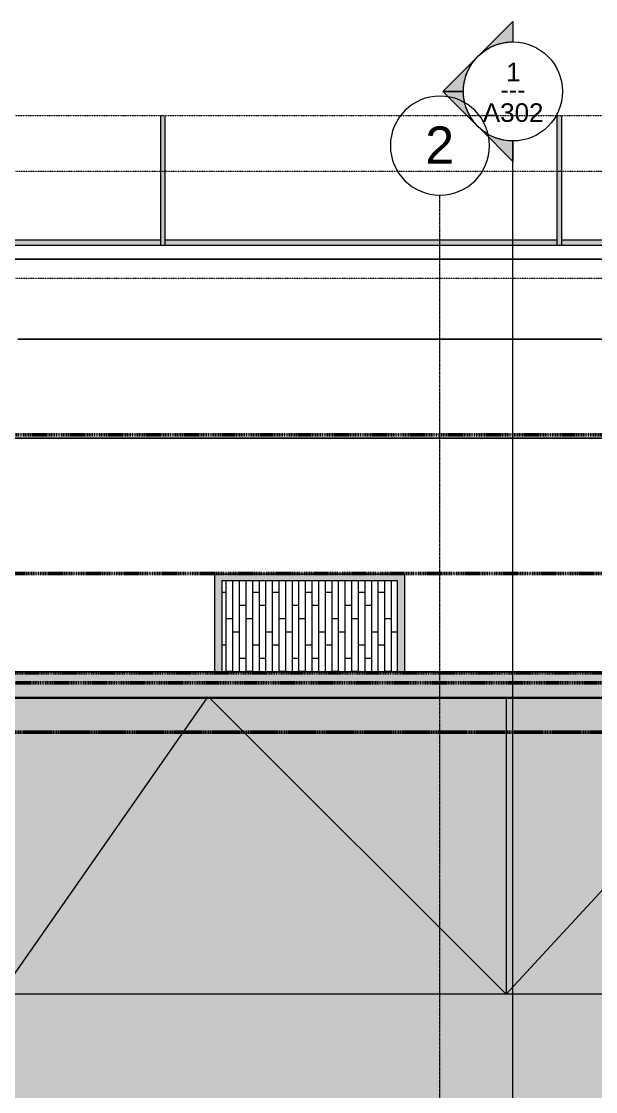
# Model space of a CAD drawing. Header units: inches. Extents: x -4254 to -1719, y 9514 to 12654.
# Drawn here: x -3408 to -3060, y 11871 to 12519 of the extents above; entities that cross this region are included whole.
import ezdxf

# ---------------------------------------------------------------- set-up
doc = ezdxf.new("R2010")
doc.units = ezdxf.units.IN
doc.header["$MEASUREMENT"] = 0
for name, pattern in [('Aligning Line 1_8_', [0.25, 0.125, -0.125]), ('Double Dash 3_8_', [1, 0.375, -0.125, 0.125, -0.125, 0.125, -0.125]), ('Grid Line 1_2_', [0.875, 0.5, -0.125, 0.125, -0.125])]:
    doc.linetypes.add(name, pattern=pattern)
for name, color, linetype, lineweight in [('0-1', 7, 'Continuous', 5), ('0-2', 7, 'Continuous', 9), ('0-3', 147, 'Aligning Line 1_8_', 9), ('A-FLOR-PATT-2', 251, 'Continuous', 9), ('A-ROOF', 132, 'Continuous', 13), ('A-ROOF-1', 8, 'Continuous', 5), ('A-ROOF-2', 132, 'Continuous', 5), ('A-WALL', 113, 'Continuous', 13), ('A-WALL-1', 113, 'Continuous', 5), ('C-PRKG-1', 55, 'Continuous', 9), ('C-PRKG-2', 7, 'Continuous', 9), ('C-PROP-LINE', 91, 'Double Dash 3_8_', 50), ('C-PROP-LINE-1', 130, 'Double Dash 3_8_', 50), ('C-TOPO', 7, 'Continuous', 9), ('G-ANNO-SYMB-1', 147, 'Aligning Line 1_8_', 9), ('G-ANNO-SYMB-2', 111, 'Continuous', 9), ('S-GRID-1', 1, 'Grid Line 1_2_', 9), ('S-GRID-IDEN', 1, 'Continuous', 9)]:
    doc.layers.add(name, color=color, linetype=linetype, lineweight=lineweight)
doc.styles.add('Arial', font='arial.ttf', dxfattribs={"height": 11.25})
doc.styles.add('Arial_1', font='arial.ttf', dxfattribs={"height": 22.5})
doc.styles.add('Century Gothic_1', font='ufonts.com_century-gothic.ttf', dxfattribs={"height": 11.25})

# ---------------------------------------------------------------- blocks, each defined once
blk = doc.blocks.new('Parking_Stall_Multiple2 - street parking-1355854-FLOOR PLAN - ROOF')
at = {"layer": 'C-PRKG-1'}
h = blk.add_hatch(color=256, dxfattribs=at)
h.paths.add_polyline_path([(0, -480), (0.04, -482.96), (1.5, -481.5), (3, -483), (78.26, -483), (78.26, -481.07), (61.5, -481.5), (3, -480), (3, -243), (1.5, -241.5), (0.04, -242.96), (0, -240), (0, -458.15)], flags=0)
h.paths.add_polyline_path([(3, -240), (61.5, -241.5), (78.26, -241.07), (78.26, -240), (23.04, -240)], flags=0)
h = blk.add_hatch(color=256, dxfattribs=at)
h.paths.add_polyline_path([(0, -541.94), (0, -723), (1.5, -721.5), (3, -723), (78.26, -723), (78.26, -721.07), (61.5, -721.5), (3, -720), (3, -483), (1.5, -481.5), (0.04, -482.96), (0, -480), (0, -531.42)], flags=0)
h.paths.add_polyline_path([(3, -480), (61.5, -481.5), (78.26, -481.07), (78.26, -480), (27.28, -480)], flags=0)
h = blk.add_hatch(color=256, dxfattribs=at)
h.paths.add_polyline_path([(0, -879.63), (0, -963), (1.5, -961.5), (3, -963), (78.26, -963), (78.26, -961.07), (61.5, -961.5), (3, -959.95), (3, -723), (1.5, -721.5), (0, -723), (0, -861.64)], flags=0)
h.paths.add_polyline_path([(3, -720), (61.5, -721.5), (78.26, -721.07), (78.26, -720)], flags=0)
at = {"layer": 'C-PRKG-2'}
for p, q in [((0, -240), (0, -483)), ((3, -480), (3, -243)), ((78.26, -480), (0, -480)), ((0, -480), (0, -723)), ((0, -483), (78.26, -483)), ((78.26, -480), (3, -480)), ((3, -720), (3, -483)), ((3, -483), (78.26, -483)), ((78.26, -720), (0, -720)), ((0, -720), (0, -963)), ((0, -723), (78.26, -723)), ((78.26, -720), (3, -720)), ((3, -960), (3, -723)), ((3, -723), (78.26, -723))]:
    blk.add_line(p, q, dxfattribs=at)
blk = doc.blocks.new('CTR  - Topography_rvt-1-FLOOR PLAN - ROOF')
at = {"layer": 'C-TOPO'}
for p, q in [((-3384.51, 12375.07), (-3752.36, 12375.07)), ((-3752.36, 12375.07), (-3384.51, 12375.07)), ((-3377.77, 12375.07), (-3384.51, 12375.07)), ((-3384.51, 12375.07), (-3377.77, 12375.07)), ((-3371.81, 12375.07), (-3377.77, 12375.07)), ((-3377.77, 12375.07), (-3371.81, 12375.07)), ((-3365.26, 12375.07), (-3371.81, 12375.07)), ((-3371.81, 12375.07), (-3365.26, 12375.07)), ((-3356.71, 12375.07), (-3365.26, 12375.07)), ((-3365.26, 12375.07), (-3356.71, 12375.07)), ((-3350.9, 12375.07), (-3356.71, 12375.07)), ((-3356.71, 12375.07), (-3350.9, 12375.07)), ((-3287.08, 12375.07), (-3350.9, 12375.07)), ((-3350.9, 12375.07), (-3287.08, 12375.07)), ((-3261.73, 12375.07), (-3287.08, 12375.07)), ((-3287.08, 12375.07), (-3261.73, 12375.07)), ((-3064.34, 12375.07), (-3261.73, 12375.07)), ((-3261.73, 12375.07), (-3064.34, 12375.07)), ((-3016.19, 12375.07), (-3064.34, 12375.07)), ((-3064.34, 12375.07), (-3016.19, 12375.07)), ((-3409.85, 12326.59), (-3383.09, 12326.59)), ((-3383.09, 12326.59), (-3409.85, 12326.59)), ((-3383.09, 12326.59), (-3353.66, 12326.59)), ((-3353.66, 12326.59), (-3383.09, 12326.59)), ((-3353.66, 12326.59), (-3315.29, 12326.59)), ((-3315.29, 12326.59), (-3353.66, 12326.59)), ((-3315.29, 12326.59), (-3289.23, 12326.59)), ((-3289.23, 12326.59), (-3315.29, 12326.59)), ((-3289.23, 12326.59), (-3245.43, 12326.59)), ((-3245.43, 12326.59), (-3289.23, 12326.59)), ((-3245.43, 12326.59), (-3201.97, 12326.59)), ((-3201.97, 12326.59), (-3245.43, 12326.59)), ((-3201.97, 12326.59), (-3062.53, 12326.59)), ((-3062.53, 12326.59), (-3201.97, 12326.59)), ((-3062.53, 12326.59), (-3008.54, 12326.59)), ((-3008.54, 12326.59), (-3062.53, 12326.59)), ((-3397.05, 12266.59), (-3449.55, 12266.59)), ((-3449.55, 12266.59), (-3397.05, 12266.59)), ((-3339.31, 12266.59), (-3397.05, 12266.59)), ((-3397.05, 12266.59), (-3339.31, 12266.59)), ((-3264.04, 12266.59), (-3339.31, 12266.59)), ((-3339.31, 12266.59), (-3264.04, 12266.59)), ((-3212.9, 12266.59), (-3264.04, 12266.59)), ((-3264.04, 12266.59), (-3212.9, 12266.59)), ((-3193.88, 12266.59), (-3212.9, 12266.59)), ((-3212.9, 12266.59), (-3193.88, 12266.59)), ((-3128.02, 12266.59), (-3193.88, 12266.59)), ((-3193.88, 12266.59), (-3128.02, 12266.59)), ((-3060.3, 12266.59), (-3128.02, 12266.59)), ((-3128.02, 12266.59), (-3060.3, 12266.59)), ((-2999.08, 12266.59), (-3060.3, 12266.59)), ((-3060.3, 12266.59), (-2999.08, 12266.59))]:
    blk.add_line(p, q, dxfattribs=at)
at = {"layer": '0-2', "rotation": 89.99999999999908}
blk.add_blockref('Parking_Stall_Multiple2 - street parking-1355854-FLOOR PLAN - ROOF', (-3803.58, 12383.54), dxfattribs=at)
blk = doc.blocks.new('Family - ___-1870007-FLOOR PLAN - ROOF')
at = {"layer": 'C-PROP-LINE-1'}
blk.add_line((-2637.92, 12118.59), (-3860.72, 12118.59), dxfattribs=at)
blk = doc.blocks.new('Family - ___-1870574-FLOOR PLAN - ROOF')
at = {"layer": 'C-PROP-LINE-1'}
blk.add_line((-2098.26, 12088.59), (-3831.16, 12088.59), dxfattribs=at)
blk = doc.blocks.new('CTR - 1st Phase - Common Walls_rvt-1-FLOOR PLAN - ROOF')
at = {"layer": 'G-ANNO-SYMB-1'}
for p, q in [((-1910.96, 12461.73), (-4071.96, 12461.73)), ((-1910.9, 12428.12), (-4072.07, 12428.12)), ((-1910.9, 12363.34), (-4072.07, 12363.34))]:
    blk.add_line(p, q, dxfattribs=at)
at = {"layer": '0-3'}
for name in ['Family - ___-1870007-FLOOR PLAN - ROOF', 'Family - ___-1870574-FLOOR PLAN - ROOF']:
    blk.add_blockref(name, (0, 0), dxfattribs=at)
blk = doc.blocks.new('CTR - 1st Phase -Stairs _ Elevators_rvt-1-FLOOR PLAN - ROOF')
at = {"layer": 'G-ANNO-SYMB-1'}
blk.add_line((-1910.96, 12461.73), (-4071.96, 12461.73), dxfattribs=at)
blk = doc.blocks.new('Basic Wall _ EXT - FIBER CEMENT - SMALL - ___-2145929-FLOOR PLAN - ROOF')
at = {"layer": 'A-WALL'}
for points in [[(-3851.85, 12109.71), (-2076.8, 12109.71), (-2061.36, 12125.15), (-3867.29, 12125.15), (-3851.85, 12109.71)], [(-3851.63, 12109.49), (-2076.99, 12109.52), (-2076.86, 12109.71), (-3851.85, 12109.71), (-3851.63, 12109.5)], [(-3851.11, 12108.98), (-2077.49, 12109.02), (-2077.06, 12109.45), (-3851.59, 12109.45), (-3851.16, 12109.02)]]:
    blk.add_hatch(color=256, dxfattribs=at).paths.add_polyline_path(points, flags=0)
for p, q in [((-2061.36, 12125.15), (-3867.29, 12125.15)), ((-2076.8, 12109.71), (-3851.85, 12109.71)), ((-3851.63, 12109.49), (-2077.02, 12109.49)), ((-2077.53, 12108.98), (-3851.11, 12108.98))]:
    blk.add_line(p, q, dxfattribs=at)
blk = doc.blocks.new('Family - ___-1878357-FLOOR PLAN - ROOF')
at = {"layer": 'C-PROP-LINE'}
for p, q in [((-3989.61, 12268.69), (-1910.9, 12268.69)), ((-3929.52, 12184.69), (-1910.9, 12184.69)), ((-3869.45, 12124.69), (-1910.9, 12124.69))]:
    blk.add_line(p, q, dxfattribs=at)
blk = doc.blocks.new('Family - ___-1878392-FLOOR PLAN - ROOF')
at = {"layer": 'C-PROP-LINE'}
blk.add_line((-3833.41, 12088.69), (-1910.9, 12088.69), dxfattribs=at)
blk = doc.blocks.new('Grid - Grid Head - Circle-50561-FLOOR PLAN - ROOF')
at = {"layer": 'S-GRID-IDEN'}
for start, end in [(360, 180), (180, 360)]:
    blk.add_arc((0, 0), 0.25, start, end, dxfattribs=at)
blk = doc.blocks.new('Section - Section Head - Filled-22785-FLOOR PLAN - ROOF')
at = {"layer": 'G-ANNO-SYMB-2'}
h = blk.add_hatch(color=256, dxfattribs=at)
edge = h.paths.add_edge_path(flags=0)
edge.add_line((-0.4268, 0.1768), (-0.25, 0.3536))
edge.add_line((-0.25, 0.3536), (-0.25, 0.25))
edge.add_arc((-0.25, 0), 0.25, 90, 135)
h = blk.add_hatch(color=256, dxfattribs=at)
edge = h.paths.add_edge_path(flags=0)
edge.add_arc((-0.25, 0), 0.25, 45, 90)
edge.add_line((-0.25, 0.25), (-0.25, 0.3536))
edge.add_line((-0.25, 0.3536), (-0.0732, 0.1768))
h = blk.add_hatch(color=256, dxfattribs=at)
edge = h.paths.add_edge_path(flags=0)
edge.add_arc((-0.25, 0), 0.2503, 137.9216, 180)
edge.add_line((-0.5003, 0), (-0.6036, 0))
edge.add_line((-0.6036, 0), (-0.4358, 0.1678))
h = blk.add_hatch(color=256, dxfattribs=at)
edge = h.paths.add_edge_path(flags=0)
edge.add_line((-0.0642, 0.1678), (0.1036, 0))
edge.add_line((0.1036, 0), (0.0003, 0))
edge.add_arc((-0.25, 0), 0.2503, 0, 42.0784)
for p, q in [((-0.25, 0.3536), (-0.4268, 0.1768)), ((-0.25, 0.25), (-0.25, 0.3536)), ((-0.0732, 0.1768), (-0.25, 0.3536)), ((-0.25, 0.3536), (-0.25, 0.25)), ((-0.4358, 0.1678), (-0.6036, 0)), ((0.1036, 0), (-0.0642, 0.1678)), ((-0.6036, 0), (-0.5003, 0)), ((0.0003, 0), (0.1036, 0))]:
    blk.add_line(p, q, dxfattribs=at)
for centre, radius, start, end in [((-0.2503, 0), 0.25, 360, 180), ((-0.25, 0), 0.25, 90, 135), ((-0.25, 0), 0.25, 45, 90), ((-0.25, 0), 0.2503, 137.9216, 180), ((-0.25, 0), 0.2503, 0, 42.0784), ((-0.2503, 0), 0.25, 180, 360)]:
    blk.add_arc(centre, radius, start, end, dxfattribs=at)

msp = doc.modelspace()

# ---------------------------------------------------------------- hatches: boundary and pattern name
at = {"layer": 'A-FLOR-PATT-2'}
h = msp.add_hatch(dxfattribs=at)
h.set_pattern_fill('FP_2', color=256, style=0, pattern_type=2)
h.set_pattern_definition([(270, (-3951.659, 143669.512), (4, 2e-16), []), (0, (-3951.659, 143669.512), (8, 8), [4, -28]), (0, (-3947.659, 143653.512), (8, 8), [4, -28])])
h.paths.add_polyline_path([(-3235.15, 12125.15), (-3179.96, 12125.15), (-3179.96, 12180.34), (-3286.29, 12180.34), (-3286.29, 12125.15), (-3261.64, 12125.15)], flags=0)
at = {"layer": 'A-ROOF-1'}
msp.add_hatch(color=256, dxfattribs=at).paths.add_polyline_path([(-3405.93, 11256.86), (-2077.39, 11256.86), (-2077.53, 11267.37), (-2077.53, 11930.09), (-3851.11, 11930.09), (-3851.11, 11748.44), (-3407.67, 11748.44), (-3407.67, 11717.89), (-3202.57, 11717.89), (-3202.57, 11738.84), (-3071.67, 11738.84), (-3071.67, 11717.89), (-2799.15, 11717.89), (-2799.15, 11738.84), (-2735.45, 11738.84), (-2735.45, 11717.89), (-2636.17, 11717.89), (-2636.17, 11852.41), (-2524.7, 11852.41), (-2524.7, 11717.89), (-2510.94, 11717.89), (-2493.02, 11735.81), (-2440.67, 11683.45), (-2490.13, 11634), (-2504.49, 11648.36), (-2649.27, 11648.36), (-2649.27, 11627.14), (-2780.17, 11627.14), (-2780.17, 11648.09), (-3014.07, 11648.09), (-3014.07, 11627.14), (-3077.77, 11627.14), (-3077.77, 11648.09), (-3206.07, 11648.09), (-3206.07, 11627.14), (-3269.77, 11627.14), (-3269.77, 11648.36), (-3407.67, 11648.36), (-3407.67, 11256.86), (-3406.58, 11256.86)], flags=0)
at = {"layer": 'A-ROOF-2'}
for points in [[(-3295.15, 11930.09), (-3114.24, 11930.09), (-3293.36, 12108.98), (-3295.66, 12108.98), (-3420.44, 11930.09), (-3407.67, 11930.09)], [(-3420.44, 11930.09), (-3295.66, 12108.98), (-3420.44, 12108.98), (-3420.44, 11945.12)], [(-3114.24, 11930.09), (-3114.24, 12108.98), (-3293.36, 12108.98), (-3129.29, 11945.12)], [(-3114.24, 11930.09), (-2949.28, 12108.98), (-3114.24, 12108.98), (-3114.24, 11945.12)], [(-2947.38, 11930.09), (-2771.02, 11930.09), (-2946.65, 12108.98), (-2949.28, 12108.94), (-3114.24, 11930.09), (-2991.49, 11930.09)]]:
    msp.add_hatch(color=256, dxfattribs=at).paths.add_polyline_path(points, flags=0)
at = {"layer": 'A-WALL-1'}
for points in [[(-3290.1, 12125.15), (-3286.29, 12125.15), (-3286.29, 12184.59), (-3290.54, 12184.59), (-3290.5, 12125.15), (-3290.19, 12125.15)], [(-3179.96, 12180.34), (-3179.96, 12184.59), (-3286.29, 12184.59), (-3286.29, 12180.34), (-3261.64, 12180.34)], [(-3176.15, 12125.15), (-3175.71, 12125.15), (-3175.71, 12184.59), (-3179.96, 12184.59), (-3179.96, 12125.15), (-3176.46, 12125.15)]]:
    msp.add_hatch(color=256, dxfattribs=at).paths.add_polyline_path(points, flags=0)

# ---------------------------------------------------------------- linework, layer by layer
at = {"layer": 'A-ROOF'}
for p, q in [((-3295.66, 12108.98), (-3420.44, 11930.09)), ((-3114.24, 11930.09), (-3293.36, 12108.98)), ((-3114.24, 12108.98), (-3114.24, 11930.09)), ((-3114.24, 11930.09), (-2949.28, 12108.94)), ((-2077.53, 11930.09), (-3851.11, 11930.09))]:
    msp.add_line(p, q, dxfattribs=at)
at = {"layer": 'A-WALL'}
for p, q in [((-3290.54, 12184.59), (-3175.71, 12184.59)), ((-3290.54, 12125.15), (-3290.54, 12184.59)), ((-3179.96, 12180.34), (-3286.29, 12180.34)), ((-3286.29, 12180.34), (-3286.29, 12125.15)), ((-3179.96, 12125.15), (-3179.96, 12180.34)), ((-3175.71, 12184.59), (-3175.71, 12125.15))]:
    msp.add_line(p, q, dxfattribs=at)
at = {"layer": 'G-ANNO-SYMB-2'}
msp.add_line((-3110.15, 9586.24), (-3110.15, 12446.53), dxfattribs=at)
at = {"layer": 'S-GRID-1'}
msp.add_line((-3154.32, 9836.18), (-3154.32, 12413.74), dxfattribs=at)

# ---------------------------------------------------------------- block references
at = {"layer": '0-1'}
for name in ['CTR  - Topography_rvt-1-FLOOR PLAN - ROOF', 'CTR - 1st Phase - Common Walls_rvt-1-FLOOR PLAN - ROOF', 'CTR - 1st Phase -Stairs _ Elevators_rvt-1-FLOOR PLAN - ROOF']:
    msp.add_blockref(name, (0, 0), dxfattribs=at)
at = {"layer": 'A-WALL'}
msp.add_blockref('Basic Wall _ EXT - FIBER CEMENT - SMALL - ___-2145929-FLOOR PLAN - ROOF', (0, 0), dxfattribs=at)
at = {"layer": 'C-PROP-LINE'}
for name in ['Family - ___-1878357-FLOOR PLAN - ROOF', 'Family - ___-1878392-FLOOR PLAN - ROOF']:
    msp.add_blockref(name, (0, 0), dxfattribs=at)
at = {"layer": 'G-ANNO-SYMB-2', "extrusion": (0, 0, -1), "xscale": 120, "yscale": 120, "zscale": 120, "rotation": 270.0000000000002}
msp.add_blockref('Section - Section Head - Filled-22785-FLOOR PLAN - ROOF', (3110.15, 12446.53), dxfattribs=at)
at = {"layer": 'S-GRID-IDEN', "xscale": 120, "yscale": 120, "zscale": 120}
msp.add_blockref('Grid - Grid Head - Circle-50561-FLOOR PLAN - ROOF', (-3154.32, 12443.74), dxfattribs=at)

# ---------------------------------------------------------------- texts
at = {"layer": 'G-ANNO-SYMB-2', "char_height": 11.25, "attachment_point": 1}
for s, insert, width, style in [('1', (-3114.3, 12493.92), 10.605, 'Arial'), ('---', (-3117.61, 12483.28), 19.3162, 'Century Gothic_1'), ('A302', (-3128.36, 12469.37), 44.6925, 'Arial')]:
    msp.add_mtext(s, dxfattribs=dict(at, insert=insert, width=width, style=style))
at = {"layer": 'S-GRID-IDEN', "insert": (-3163.24, 12455.35), "char_height": 22.5, "width": 21.21, "attachment_point": 1, "style": 'Arial_1'}
msp.add_mtext('2', dxfattribs=at)

doc.saveas('drawing.dxf')
